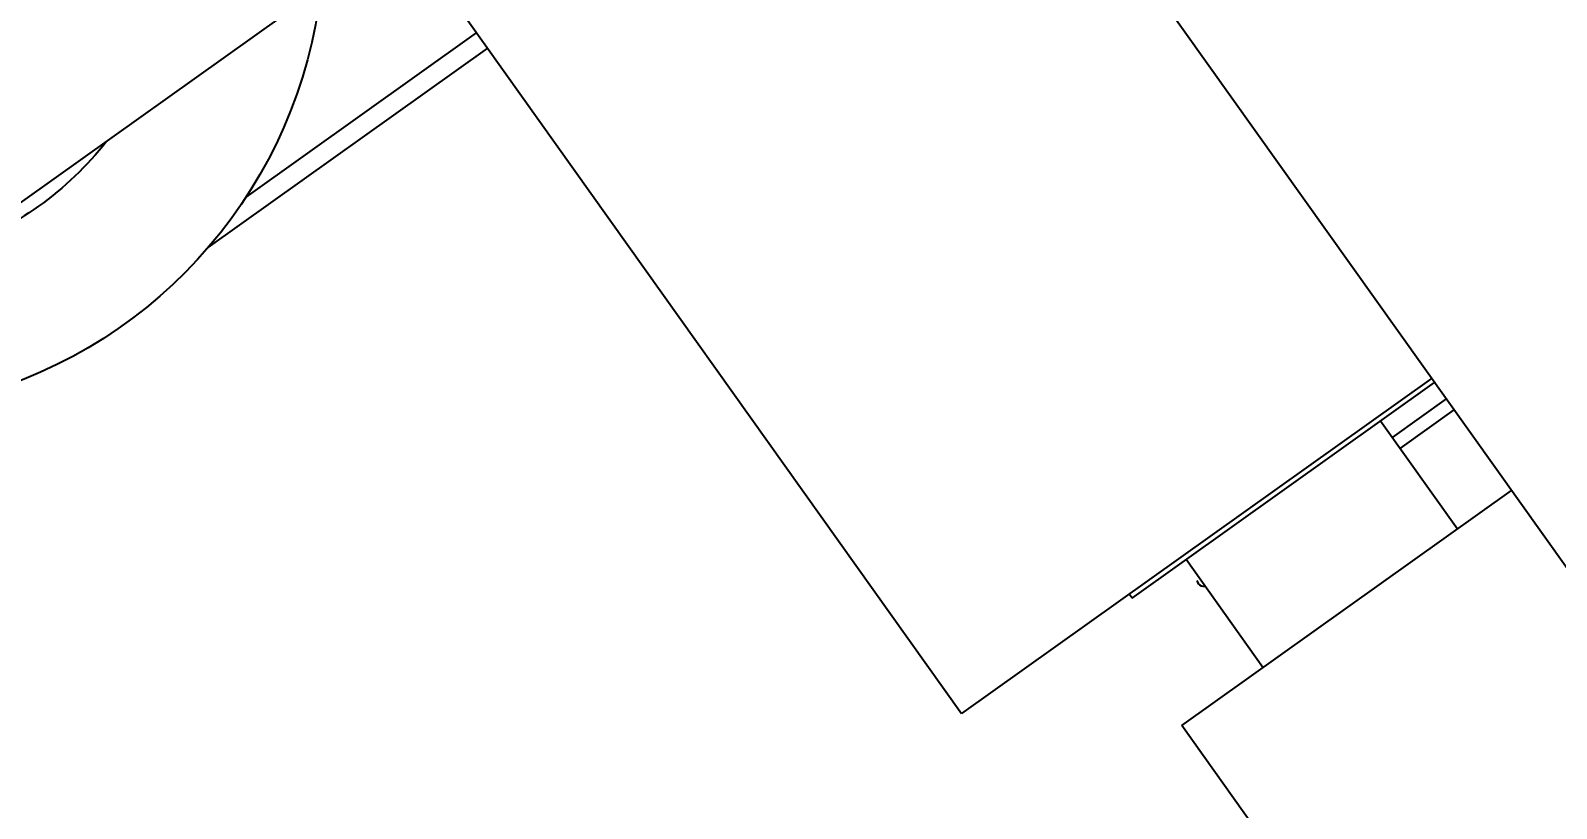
# Model space of a CAD drawing. Header units: feet. Extents: x 2321988 to 2329858, y 6722724 to 6730499.
# Drawn here: x 2326037.887 to 2326039.086, y 6726821.204 to 6726821.815 of the extents above; entities that cross this region are included whole.
import ezdxf

# ---------------------------------------------------------------- set-up
doc = ezdxf.new("R2010")
doc.units = ezdxf.units.FT
doc.header["$MEASUREMENT"] = 0
doc.header["$PDSIZE"] = 5
doc.layers.add('BESS Dimensions', color=3, linetype='Continuous')
doc.layers.add('C-BESS-EQUIPMENT', color=255, linetype='Continuous')
doc.styles.add('TG_DIMS', font='arial.ttf')
doc.dimstyles.new('TG-PROPOSED-ANNO', dxfattribs={"dimtxt": 0.1, "dimasz": 0.1, "dimexe": 0.05, "dimexo": 0.05, "dimgap": 0.02, "dimtad": 0, "dimtih": 1, "dimtoh": 1, "dimdsep": 46, "dimtxsty": 'TG_DIMS', "dimcen": 0, "dimclrd": 256, "dimclre": 256, "dimclrt": 256, "dimaunit": 1, "dimadec": 6, "dimazin": 2, "dimtfac": 1, "dimtofl": 0, "dimtmove": 1, "dimatfit": 3, "dimfxl": 1, "dimtolj": 1, "dimtzin": 0, "dimarcsym": 0})

# ---------------------------------------------------------------- blocks, each defined once
blk = doc.blocks.new('Midpoint Site Plan$0$GA 34.5kV 10MVAR Cap Bank top')
at = {"color": 0}
for p, q in [((-18.565, 36.481), (-18.565, 31.352)), ((-14.75, 34.762), (-14.75, 23.612)), ((-18.565, 31.352), (-14.75, 31.352)), ((-17.625, 31.352), (-17.625, 30.102)), ((-15.375, 31.352), (-15.375, 30.102)), ((-17.663, 30.355), (-17.663, 30.355)), ((-17.663, 30.355), (-17.663, 30.355)), ((-14.75, 30.419), (-15.375, 30.419)), ((-14.75, 30.291), (-15.375, 30.291)), ((-18.25, 30.102), (-14.75, 30.102)), ((-18.25, 30.102), (-18.25, 30.055)), ((-14.75, 30.055), (-20.19, 30.055)), ((-20.19, 17.805), (-20.19, 30.055)), ((-23.426, 22.36), (-20.19, 22.36)), ((-22.859, 22.18), (-20.19, 22.18)), ((-27.5, 20.99), (-20.44, 20.99))]:
    blk.add_line(p, q, dxfattribs=at)
for centre, radius, start, end in [((-17.598, 30.355), 0.0642, 114.5781, 180), ((-17.598, 30.355), 0.0642, 180, 245.4219), ((-24.5, 17.99), 4.5, 41.8103, 246.8379), ((-24.5, 17.99), 3.125, 73.7398, 106.2602)]:
    blk.add_arc(centre, radius, start, end, dxfattribs=at)
blk = doc.blocks.new('*D110')
at = {"layer": 'BESS Dimensions', "lineweight": -2, "transparency": 16777216}
for p, q in [((2325959.3419, 6726878.5788), (2325907.9067, 6726841.9324)), ((2325917.7814, 6726836.6894), (2325957.7158, 6726780.6393)), ((2326007.7221, 6726710.4528), (2325967.7877, 6726766.5029)), ((2326060.8878, 6726736.0536), (2326009.4525, 6726699.4072))]:
    blk.add_line(p, q, dxfattribs=at)
at = {"layer": 'BESS Dimensions', "transparency": 16777216}
for points in [[(2325919.1388, 6726837.6565), (2325916.424, 6726835.7223), (2325911.9788, 6726844.8337)], [(2326009.0794, 6726711.4199), (2326006.3647, 6726709.4857), (2326013.5247, 6726702.3085)]]:
    blk.add_solid(points, dxfattribs=at)
at = {"layer": 'Defpoints', "color": 0, "transparency": 16777216}
for p in [(2325963.414, 6726881.4801), (2326064.9599, 6726738.9549), (2326013.5247, 6726702.3085)]:
    blk.add_point(p, dxfattribs=at)
at = {"layer": 'BESS Dimensions', "transparency": 16777216, "insert": (2325962.7517, 6726773.5711), "char_height": 10, "attachment_point": 5, "style": 'TG_DIMS'}
blk.add_mtext("\\A1;175'", dxfattribs=at)

msp = doc.modelspace()

# ---------------------------------------------------------------- block references
at = {"layer": 'C-BESS-EQUIPMENT', "xscale": -0.08333333333333331, "yscale": 0.08333333333333331, "zscale": 0.08333333333333331, "rotation": 215.4689808292026}
msp.add_blockref('Midpoint Site Plan$0$GA 34.5kV 10MVAR Cap Bank top', (2326038.5356, 6726824.2945), dxfattribs=at)

# ---------------------------------------------------------------- dimensions: what is measured, and where the dimension line sits
at = {"layer": 'BESS Dimensions'}
dim = msp.add_aligned_dim(p1=(2325963.414, 6726881.4801), p2=(2326064.9599, 6726738.9549), distance=-63.1549, dimstyle='TG-PROPOSED-ANNO', override={"dimscale": 50, "dimpost": "'"}, dxfattribs=at)
dim.commit()
dim.dimension.update_dxf_attribs({"geometry": '*D110', "text_midpoint": (2325962.7517, 6726773.5711)})

doc.saveas('drawing.dxf')
